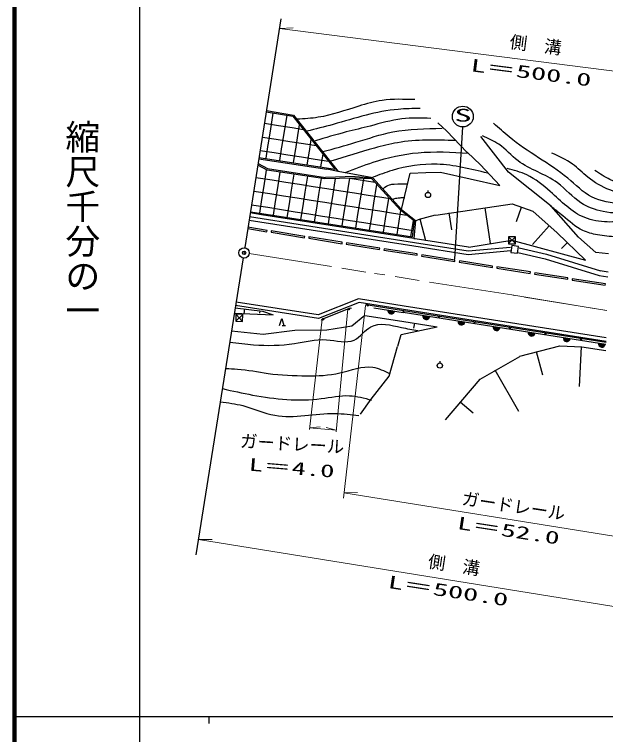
# Model space of a CAD drawing. Units: millimetres, scale not verified. Extents: x 40000 to 680000, y 20000 to 380000.
# Drawn here: x 40000 to 125073, y 202409 to 306146 of the extents above; entities that cross this region are included whole.
import ezdxf
from ezdxf.enums import TextEntityAlignment as Align

# ---------------------------------------------------------------- set-up
doc = ezdxf.new("R2010")
doc.units = ezdxf.units.MM
doc.header["$LTSCALE"] = 1000
doc.header["$PDMODE"] = 32
doc.header["$PDSIZE"] = 500
doc.linetypes.add('CHAIN', pattern=[18.5, 12, -1.5, 3.5, -1.5])
for name, color, linetype, lineweight in [('M-BGD', 7, 'Continuous', 25), ('M-BMK', 2, 'CHAIN', 13), ('M-BMK-ROW', 30, 'Continuous', 25), ('M-BMK-SRVR', 3, 'Continuous', 25), ('M-STR-HTXT', 7, 'Continuous', 13), ('M-STR-STRC', 7, 'Continuous', 25), ('M-TTL', 2, 'Continuous', 140), ('M-TTL-BAND', 7, 'Continuous', 25)]:
    doc.layers.add(name, color=color, linetype=linetype, lineweight=lineweight)
doc.layers.add('M-OTRS', color=6, linetype='Continuous')
doc.styles.add('@ＭＳ ゴシック', font='')
doc.styles.add('ＭＳ ゴシック', font='')
doc.styles.get('@ＭＳ ゴシック').set_extended_font_data('@MS Gothic')
doc.styles.get('ＭＳ ゴシック').set_extended_font_data('MS Gothic')

msp = doc.modelspace()

# ---------------------------------------------------------------- linework, layer by layer
at = {"layer": 'M-BGD'}
for p, q in [((76233, 292099), (80054, 291495)), ((76262, 292284), (80164, 291655)), ((76837, 289316), (77253, 291938)), ((78813, 289003), (79228, 291626)), ((80164, 291655), (86597, 283534)), ((75974, 290465), (76006, 290460)), ((80054, 291495), (86150, 283825)), ((102212, 289349), (100939, 290510)), ((76006, 290460), (77982, 290147)), ((77982, 290147), (79957, 289834)), ((79957, 289834), (81579, 289577)), ((80788, 288690), (81037, 290259)), ((75662, 288489), (75693, 288484)), ((75693, 288484), (77669, 288171)), ((76525, 287340), (76837, 289316)), ((78500, 287027), (78813, 289003)), ((80475, 286714), (80788, 288690)), ((105127, 286318), (102212, 289349)), ((111085, 283422), (107119, 288562)), ((76217, 285419), (76530, 287394)), ((77669, 288171), (79644, 287859)), ((79644, 287859), (81619, 287546)), ((81619, 287546), (83420, 287261)), ((82451, 286402), (82725, 288135)), ((75357, 286568), (75386, 286563)), ((75386, 286563), (77361, 286250)), ((78192, 285106), (78505, 287082)), ((80168, 284793), (80481, 286769)), ((82143, 284480), (82456, 286456)), ((75161, 285327), (84943, 283846)), ((86150, 283825), (75187, 285495)), ((77361, 286250), (79336, 285937)), ((79336, 285937), (81312, 285625)), ((81312, 285625), (83287, 285312)), ((83287, 285312), (85211, 285007)), ((84118, 284168), (84411, 286014)), ((105152, 286295), (107081, 284486)), ((76350, 283714), (75020, 284439)), ((75057, 284668), (76399, 283943)), ((107081, 284486), (109856, 281520)), ((75929, 281476), (76285, 283724)), ((84690, 282448), (76350, 283714)), ((76399, 283943), (84761, 282660)), ((77905, 281163), (78263, 283424)), ((86597, 283534), (84943, 283846)), ((91592, 282629), (86597, 283534)), ((95708, 278062), (96953, 283277)), ((96953, 283277), (99222, 283359)), ((99215, 283366), (101294, 283442)), ((101319, 283418), (109856, 281520)), ((117254, 278504), (111085, 283422)), ((74741, 282677), (75098, 282620)), ((75098, 282620), (77073, 282307)), ((77073, 282307), (79049, 281995)), ((79880, 280850), (80240, 283124)), ((81856, 280538), (82218, 282823)), ((83831, 280225), (84195, 282523)), ((88901, 282575), (84690, 282448)), ((89049, 282811), (84761, 282660)), ((85806, 279912), (86215, 282494)), ((87782, 279599), (88250, 282555)), ((88286, 282556), (91851, 281992)), ((91427, 282456), (88901, 282575)), ((89049, 282811), (91592, 282629)), ((90070, 281261), (90268, 282511)), ((95538, 277953), (91427, 282456)), ((91592, 282629), (95708, 278062)), ((75617, 279501), (75929, 281476)), ((77592, 279188), (77905, 281163)), ((79049, 281995), (81024, 281682)), ((81024, 281682), (83000, 281369)), ((83000, 281369), (84975, 281056)), ((89757, 279286), (90070, 281261)), ((91732, 278973), (92157, 281657)), ((74429, 280701), (74785, 280645)), ((74785, 280645), (76761, 280332)), ((76761, 280332), (78736, 280019)), ((79567, 278875), (79880, 280850)), ((81543, 278562), (81856, 280538)), ((83518, 278249), (83831, 280225)), ((84975, 281056), (86950, 280743)), ((86950, 280743), (88926, 280430)), ((88926, 280430), (90901, 280117)), ((90901, 280117), (92877, 279804)), ((99516, 280765), (99516, 280515)), ((75304, 277525), (75617, 279501)), ((77279, 277213), (77592, 279188)), ((78736, 280019), (80711, 279706)), ((80711, 279706), (82687, 279393)), ((82687, 279393), (84662, 279081)), ((84662, 279081), (86638, 278768)), ((85493, 277936), (85806, 279912)), ((87469, 277624), (87782, 279599)), ((89444, 277311), (89757, 279286)), ((92877, 279804), (94012, 279625)), ((93395, 276685), (93864, 279648)), ((74116, 278726), (74472, 278670)), ((74472, 278670), (76448, 278357)), ((76448, 278357), (78423, 278044)), ((78423, 278044), (80399, 277731)), ((79254, 276900), (79567, 278875)), ((81230, 276587), (81543, 278562)), ((83205, 276274), (83518, 278249)), ((86638, 278768), (88613, 278455)), ((88613, 278455), (90588, 278142)), ((90588, 278142), (92564, 277829)), ((91420, 276998), (91732, 278973)), ((95708, 278062), (97730, 276470)), ((100643, 277248), (111618, 278841)), ((108488, 273158), (107741, 278305)), ((111618, 278841), (114621, 277782)), ((112261, 276321), (112985, 278373)), ((121183, 274075), (117254, 278504)), ((73846, 277019), (97582, 273290)), ((75543, 277292), (73929, 277545)), ((73957, 277722), (75614, 277460)), ((97455, 273884), (75543, 277292)), ((75614, 277460), (97294, 274112)), ((80399, 277731), (82374, 277418)), ((82374, 277418), (84349, 277105)), ((84349, 277105), (86325, 276792)), ((85184, 275982), (85493, 277936)), ((87160, 275677), (87469, 277624)), ((89137, 275372), (89444, 277311)), ((91114, 275066), (91420, 276998)), ((92564, 277829), (94539, 277516)), ((94539, 277516), (96480, 277209)), ((95370, 276372), (95612, 277895)), ((97555, 276359), (95538, 277953)), ((98113, 276585), (100618, 277272)), ((102939, 275100), (102582, 277557)), ((114621, 277782), (118109, 274675)), ((73767, 276525), (97502, 272796)), ((86325, 276792), (88300, 276479)), ((88300, 276479), (90275, 276167)), ((90275, 276167), (92251, 275854)), ((93090, 274761), (93395, 276685)), ((95067, 274456), (95370, 276372)), ((97043, 274151), (97411, 276473)), ((97294, 274112), (97555, 276359)), ((97730, 276470), (97455, 273884)), ((97730, 276470), (98117, 276577)), ((99221, 273546), (98369, 276655)), ((73571, 275286), (76338, 274842)), ((76370, 275040), (73602, 275483)), ((76338, 274842), (76370, 275040)), ((76968, 274960), (76936, 274763)), ((81775, 274174), (76968, 274960)), ((92251, 275854), (94226, 275541)), ((94226, 275541), (96202, 275228)), ((96202, 275228), (97402, 275038)), ((114536, 272992), (116953, 275705)), ((76936, 274763), (81743, 273976)), ((81743, 273976), (81775, 274174)), ((82391, 274095), (82359, 273898)), ((82359, 273898), (87145, 273122)), ((87177, 273319), (82391, 274095)), ((97455, 273884), (97674, 273850)), ((118109, 274675), (122159, 270729)), ((123657, 271851), (121183, 274075)), ((87145, 273122), (87177, 273319)), ((87791, 273245), (87759, 273048)), ((87759, 273048), (92541, 272280)), ((92573, 272477), (87791, 273245)), ((97578, 273296), (105293, 272084)), ((97669, 273856), (105366, 272660)), ((105391, 272637), (111603, 273620)), ((111576, 272853), (111443, 271862)), ((112553, 272722), (111576, 272853)), ((111603, 273620), (122159, 270729)), ((118753, 272437), (119557, 273262)), ((92541, 272280), (92573, 272477)), ((93201, 272389), (93170, 272191)), ((93170, 272191), (97299, 271546)), ((97331, 271743), (93201, 272389)), ((97498, 272802), (105277, 271580)), ((105277, 271580), (111456, 272133)), ((105293, 272084), (111412, 272631)), ((111443, 271862), (112420, 271731)), ((112420, 271731), (112553, 272722)), ((112465, 271844), (116399, 270944)), ((112621, 272527), (116581, 271621)), ((125496, 271637), (123657, 271851)), ((97295, 271552), (97947, 271450)), ((97978, 271647), (97327, 271749)), ((97947, 271450), (97978, 271647)), ((98630, 271519), (98598, 271322)), ((98598, 271322), (103367, 270547)), ((103399, 270744), (98630, 271519)), ((116399, 270944), (124169, 268528)), ((116581, 271621), (124328, 269212)), ((103367, 270547), (103399, 270744)), ((104040, 270661), (104009, 270464)), ((104009, 270464), (108788, 269698)), ((108820, 269896), (104040, 270661)), ((108788, 269698), (108820, 269896)), ((109439, 269803), (109408, 269606)), ((114255, 269045), (109439, 269803)), ((109408, 269606), (114223, 268847)), ((114223, 268847), (114255, 269045)), ((114884, 268934), (114853, 268737)), ((114853, 268737), (119619, 267988)), ((119650, 268185), (114884, 268934)), ((124303, 269235), (125423, 269058)), ((119619, 267988), (119650, 268185)), ((120276, 268068), (120246, 267870)), ((120246, 267870), (125014, 267134)), ((125045, 267332), (120276, 268068)), ((124144, 268551), (125403, 268352)), ((125014, 267134), (125045, 267332)), ((83704, 262860), (71897, 264710)), ((89532, 265164), (83704, 262860)), ((89589, 264649), (83761, 262345)), ((96091, 264130), (89532, 265164)), ((96011, 263637), (89589, 264649)), ((71765, 263879), (75713, 263420)), ((83761, 262345), (71819, 264216)), ((73071, 263038), (73150, 263718)), ((84407, 262317), (88138, 263791)), ((90884, 264318), (95991, 263512)), ((91713, 263897), (95945, 263229)), ((95989, 263518), (125134, 258917)), ((125138, 259051), (96010, 263642)), ((125152, 259555), (96090, 264136)), ((71642, 263104), (77223, 262864)), ((75302, 263115), (75343, 263463)), ((75713, 263420), (77223, 262864)), ((90405, 262766), (88579, 261233)), ((90405, 262766), (95736, 261947)), ((95943, 263234), (125126, 258624)), ((78170, 261343), (78505, 262332)), ((78505, 262332), (78770, 261322)), ((95735, 261952), (100847, 261166)), ((97496, 260939), (97607, 261664)), ((75802, 260039), (71234, 260523)), ((80354, 260630), (75802, 260039)), ((78520, 261331), (79020, 261314)), ((84942, 260672), (80354, 260630)), ((88579, 261233), (84942, 260672)), ((95633, 260042), (100847, 261166)), ((95153, 258373), (95633, 260042)), ((112719, 256909), (118480, 258420)), ((118480, 258420), (121664, 258275)), ((93920, 254045), (95141, 258291)), ((116032, 254199), (115154, 257548)), ((121323, 252538), (121584, 258279)), ((121664, 258275), (125101, 257749)), ((107020, 253622), (112744, 256886)), ((101220, 256193), (101220, 255943)), ((112588, 248970), (109204, 254905)), ((91357, 250731), (93920, 254045)), ((102019, 247760), (107020, 253622)), ((89809, 248558), (91357, 250731)), ((106005, 248724), (104148, 250309))]:
    msp.add_line(p, q, dxfattribs=at)
for centre in [(99516, 280140), (101220, 255568)]:
    msp.add_circle(centre, 375, dxfattribs=at)
for centre, radius, start, end in [((88138, 263791), 150, 201.55754, 21.55754), ((88138, 263791), 100, 201.55754, 21.55754), ((88138, 263791), 50, 201.55754, 21.55754), ((88322, 263326), 500, 66.55754, 111.55754), ((90806, 263824), 500, 81.02945, 126.02945), ((90884, 264318), 150, 171.02945, 351.02945), ((90884, 264318), 100, 171.02945, 351.02945), ((90884, 264318), 50, 171.02945, 351.02945), ((94239, 263498), 500, 171.02178, 351.02178), ((94239, 263498), 500, 171.02178, 351.02178), ((94239, 263498), 450, 171.02178, 351.02178), ((94239, 263498), 400, 171.02178, 351.02178), ((94239, 263498), 350, 171.02178, 351.02178), ((94239, 263498), 300, 171.02178, 351.02178), ((94239, 263498), 250, 171.02178, 351.02178), ((94239, 263498), 200, 171.02178, 351.02178), ((94239, 263498), 150, 171.02178, 351.02178), ((94239, 263498), 100, 171.02178, 351.02178), ((94239, 263498), 50, 171.02178, 351.02178), ((95998, 263511), 150, 171.02945, 257.97549), ((95998, 263511), 100, 171.02945, 256.58417), ((95998, 263511), 50, 171.02945, 252.39202), ((95989, 263518), 150, 260.98301, 351.02945), ((95989, 263518), 100, 261.08961, 351.02945), ((95989, 263518), 50, 261.40943, 351.02945), ((99282, 262707), 500, 171.02178, 351.02178), ((99282, 262707), 500, 171.02178, 351.02178), ((99282, 262707), 450, 171.02178, 351.02178), ((99282, 262707), 400, 171.02178, 351.02178), ((99282, 262707), 350, 171.02178, 351.02178), ((99282, 262707), 300, 171.02178, 351.02178), ((99282, 262707), 250, 171.02178, 351.02178), ((99282, 262707), 200, 171.02178, 351.02178), ((99282, 262707), 150, 171.02178, 351.02178), ((99282, 262707), 100, 171.02178, 351.02178), ((99282, 262707), 50, 171.02178, 351.02178), ((101102, 262711), 150, 171.02945, 351.02945), ((101102, 262711), 100, 171.02945, 351.02945), ((101102, 262711), 50, 171.02945, 351.02945), ((84591, 261852), 500, 111.55754, 156.55754), ((84407, 262317), 150, 201.55754, 21.55754), ((84407, 262317), 100, 201.55754, 21.55754), ((84407, 262317), 50, 201.55754, 21.55754), ((104334, 261909), 500, 171.02178, 351.02178), ((104334, 261909), 500, 171.02178, 351.02178), ((104334, 261909), 450, 171.02178, 351.02178), ((104334, 261909), 400, 171.02178, 351.02178), ((104334, 261909), 350, 171.02178, 351.02178), ((104334, 261909), 300, 171.02178, 351.02178), ((104334, 261909), 250, 171.02178, 351.02178), ((104334, 261909), 200, 171.02178, 351.02178), ((104334, 261909), 150, 171.02178, 351.02178), ((104334, 261909), 100, 171.02178, 351.02178), ((104334, 261909), 50, 171.02178, 351.02178), ((106216, 261903), 150, 171.02945, 351.02945), ((106216, 261903), 100, 171.02945, 351.02945), ((106216, 261903), 50, 171.02945, 351.02945), ((109386, 261110), 500, 171.02178, 351.02178), ((109386, 261110), 500, 171.02178, 351.02178), ((109386, 261110), 450, 171.02178, 351.02178), ((109386, 261110), 400, 171.02178, 351.02178), ((109386, 261110), 350, 171.02178, 351.02178), ((109386, 261110), 300, 171.02178, 351.02178), ((109386, 261110), 250, 171.02178, 351.02178), ((109386, 261110), 200, 171.02178, 351.02178), ((109386, 261110), 150, 171.02178, 351.02178), ((109386, 261110), 100, 171.02178, 351.02178), ((109386, 261110), 50, 171.02178, 351.02178), ((111330, 261096), 150, 171.02945, 351.02945), ((111330, 261096), 100, 171.02945, 351.02945), ((111330, 261096), 50, 171.02945, 351.02945), ((114438, 260312), 500, 171.02178, 351.02178), ((114438, 260312), 500, 171.02178, 351.02178), ((114438, 260312), 450, 171.02178, 351.02178), ((114438, 260312), 400, 171.02178, 351.02178), ((114438, 260312), 350, 171.02178, 351.02178), ((114438, 260312), 300, 171.02178, 351.02178), ((114438, 260312), 250, 171.02178, 351.02178), ((114438, 260312), 200, 171.02178, 351.02178), ((114438, 260312), 150, 171.02178, 351.02178), ((114438, 260312), 100, 171.02178, 351.02178), ((114438, 260312), 50, 171.02178, 351.02178), ((116443, 260289), 150, 171.02945, 351.02945), ((116443, 260289), 100, 171.02945, 351.02945), ((116443, 260289), 50, 171.02945, 351.02945), ((119490, 259514), 500, 171.02178, 351.02178), ((119490, 259514), 500, 171.02178, 351.02178), ((119490, 259514), 450, 171.02178, 351.02178), ((119490, 259514), 400, 171.02178, 351.02178), ((119490, 259514), 350, 171.02178, 351.02178), ((119490, 259514), 300, 171.02178, 351.02178), ((119490, 259514), 250, 171.02178, 351.02178), ((119490, 259514), 200, 171.02178, 351.02178), ((119490, 259514), 150, 171.02178, 351.02178), ((119490, 259514), 100, 171.02178, 351.02178), ((119490, 259514), 50, 171.02178, 351.02178), ((121557, 259482), 150, 171.02945, 351.02945), ((121557, 259482), 100, 171.02945, 351.02945), ((121557, 259482), 50, 171.02945, 351.02945), ((124542, 258716), 500, 171.02178, 351.02178), ((124542, 258716), 500, 171.02178, 351.02178), ((124542, 258716), 450, 171.02178, 351.02178), ((124542, 258716), 400, 171.02178, 351.02178), ((124542, 258716), 350, 171.02178, 351.02178), ((124542, 258716), 300, 171.02178, 351.02178), ((124542, 258716), 250, 171.02178, 351.02178), ((124542, 258716), 200, 171.02178, 351.02178), ((124542, 258716), 150, 171.02178, 351.02178), ((124542, 258716), 100, 171.02178, 351.02178), ((124542, 258716), 50, 171.02178, 351.02178)]:
    msp.add_arc(centre, radius, start, end, dxfattribs=at)
for points, knots in [([(97633, 293865), (96050, 293920), (94467, 293976), (92919, 293751), (91780, 293585), (90660, 293268), (89548, 292922), (87612, 292321), (85702, 291636), (83720, 291322), (82722, 291164), (81707, 291101), (80691, 291037)], [0, 0, 0, 0, 1, 1, 1, 2, 2, 2, 3, 3, 3, 4, 4, 4, 4]), ([(98374, 292600), (97320, 292582), (96266, 292565), (95219, 292470), (93661, 292327), (92119, 292012), (90600, 291624), (89004, 291216), (87435, 290728), (85851, 290290), (84599, 289944), (83339, 289629), (82078, 289314)], [0, 0, 0, 0, 1, 1, 1, 2, 2, 2, 3, 3, 3, 4, 4, 4, 4]), ([(99929, 291173), (98527, 291216), (97125, 291260), (95748, 291094), (94205, 290908), (92693, 290458), (91176, 290065), (90033, 289769), (88887, 289505), (87748, 289208), (86244, 288817), (84754, 288370), (83263, 287923)], [0, 0, 0, 0, 1, 1, 1, 2, 2, 2, 3, 3, 3, 4, 4, 4, 4]), ([(136299, 276600), (134239, 277416), (132179, 278232), (130037, 278570), (129184, 278704), (128317, 278763), (127437, 278845), (125926, 278986), (124374, 279196), (123066, 279869), (121799, 280521), (120762, 281607), (119639, 282547), (118311, 283660), (116864, 284567), (115425, 285501), (113981, 286440), (112545, 287406), (111211, 288494), (110440, 289123), (109703, 289794), (108966, 290464)], [0, 0, 0, 0, 1, 1, 1, 2, 2, 2, 3, 3, 3, 4, 4, 4, 5, 5, 5, 6, 6, 6, 7, 7, 7, 7]), ([(84387, 286387), (85973, 286814), (87559, 287241), (89136, 287721), (90907, 288259), (92667, 288865), (94471, 289217), (96785, 289669), (99173, 289703), (101561, 289737)], [0, 0, 0, 0, 1, 1, 1, 2, 2, 2, 3, 3, 3, 3]), ([(128973, 277506), (127547, 277488), (126120, 277469), (124720, 277743), (123592, 277963), (122482, 278373), (121530, 279003), (120297, 279819), (119330, 281005), (118143, 281878), (116404, 283156), (114193, 283760), (112471, 285068), (111511, 285798), (110702, 286746), (109715, 287431), (108991, 287933), (108171, 288292), (107351, 288652)], [0, 0, 0, 0, 1, 1, 1, 2, 2, 2, 3, 3, 3, 4, 4, 4, 5, 5, 5, 6, 6, 6, 6]), ([(103478, 287975), (100668, 288057), (97858, 288138), (95119, 287665), (94014, 287475), (92920, 287194), (91834, 286894), (89721, 286312), (87634, 285660), (85548, 285009)], [0, 0, 0, 0, 1, 1, 1, 2, 2, 2, 3, 3, 3, 3]), ([(87607, 283395), (88942, 283907), (90276, 284420), (91641, 284858), (93734, 285530), (95899, 286026), (98081, 286224), (100485, 286443), (102910, 286301), (105334, 286159)], [0, 0, 0, 0, 1, 1, 1, 2, 2, 2, 3, 3, 3, 3]), ([(137047, 278373), (136402, 278559), (135757, 278745), (135117, 278963), (133956, 279360), (132811, 279865), (131612, 280027), (130619, 280161), (129589, 280060), (128580, 280145), (127594, 280228), (126628, 280489), (125705, 280854), (124554, 281309), (123471, 281927), (122514, 282705), (121761, 283318), (121086, 284030), (120309, 284595), (119404, 285254), (118360, 285712), (117316, 286171)], [0, 0, 0, 0, 1, 1, 1, 2, 2, 2, 3, 3, 3, 4, 4, 4, 5, 5, 5, 6, 6, 6, 7, 7, 7, 7]), ([(108085, 283273), (105681, 283876), (103277, 284478), (100825, 284563), (98650, 284637), (96438, 284305), (94348, 283666), (93407, 283378), (92491, 283029), (91576, 282679)], [0, 0, 0, 0, 1, 1, 1, 2, 2, 2, 3, 3, 3, 3]), ([(128264, 276403), (127284, 276309), (126304, 276215), (125311, 276246), (124206, 276280), (123086, 276468), (122081, 276876), (120183, 277647), (118695, 279205), (117119, 280618), (116066, 281561), (114973, 282439), (113732, 283020), (112838, 283438), (111867, 283702), (110896, 283965)], [0, 0, 0, 0, 1, 1, 1, 2, 2, 2, 3, 3, 3, 4, 4, 4, 5, 5, 5, 5]), ([(138278, 279641), (136706, 280281), (135133, 280921), (133494, 281110), (132336, 281244), (131145, 281152), (129961, 281235), (128487, 281339), (127023, 281713), (125708, 282361), (124945, 282737), (124232, 283206), (123519, 283674)], [0, 0, 0, 0, 1, 1, 1, 2, 2, 2, 3, 3, 3, 4, 4, 4, 4]), ([(93104, 281085), (93384, 281295), (93663, 281506), (93983, 281606), (94199, 281673), (94433, 281691), (94666, 281703), (95324, 281739), (95971, 281737), (96617, 281736)], [0, 0, 0, 0, 1, 1, 1, 2, 2, 2, 3, 3, 3, 3]), ([(94471, 279524), (94664, 279585), (94858, 279646), (95056, 279687), (95248, 279726), (95445, 279746), (95641, 279752), (95793, 279756), (95945, 279752), (96097, 279752), (96119, 279752), (96140, 279752), (96162, 279752)], [0, 0, 0, 0, 1, 1, 1, 2, 2, 2, 3, 3, 3, 4, 4, 4, 4]), ([(126610, 274080), (125703, 274155), (124795, 274229), (123893, 274395), (123174, 274527), (122458, 274716), (121805, 275025), (120742, 275528), (119847, 276349), (118930, 277112), (118345, 277600), (117752, 278065), (117158, 278530)], [0, 0, 0, 0, 1, 1, 1, 2, 2, 2, 3, 3, 3, 4, 4, 4, 4]), ([(71016, 258956), (72149, 258808), (73281, 258660), (74424, 258571), (76377, 258419), (78361, 258438), (80282, 258740), (81815, 258980), (83308, 259401), (84929, 259286), (86303, 259189), (87768, 258708), (88893, 259241), (89768, 259655), (90436, 260681), (91308, 261154), (92546, 261827), (94192, 261384), (95682, 261063), (96504, 260887), (97278, 260747), (98051, 260608)], [0, 0, 0, 0, 1, 1, 1, 2, 2, 2, 3, 3, 3, 4, 4, 4, 5, 5, 5, 6, 6, 6, 7, 7, 7, 7]), ([(70413, 255146), (70973, 255129), (71532, 255113), (72089, 255069), (73572, 254951), (75034, 254635), (76512, 254432), (78349, 254179), (80210, 254099), (82059, 254092), (83656, 254086), (85245, 254135), (86843, 254502), (88443, 254870), (90053, 255558), (91581, 255322), (92402, 255196), (93199, 254804), (93996, 254411)], [0, 0, 0, 0, 1, 1, 1, 2, 2, 2, 3, 3, 3, 4, 4, 4, 5, 5, 5, 6, 6, 6, 6]), ([(69953, 252239), (71391, 251914), (72829, 251589), (74283, 251319), (77530, 250716), (80856, 250387), (84155, 250812), (85515, 250987), (86870, 251290), (88210, 251222), (89279, 251167), (90339, 250875), (91399, 250584)], [0, 0, 0, 0, 1, 1, 1, 2, 2, 2, 3, 3, 3, 4, 4, 4, 4]), ([(69650, 250327), (70732, 250198), (71813, 250069), (72868, 249797), (74419, 249398), (75910, 248689), (77457, 248397), (80263, 247867), (83250, 248709), (86159, 248670), (87306, 248655), (88442, 248503), (89577, 248351)], [0, 0, 0, 0, 1, 1, 1, 2, 2, 2, 3, 3, 3, 4, 4, 4, 4])]:
    msp.add_open_spline(points, degree=3, knots=knots, dxfattribs=at)
at = {"layer": 'M-BMK'}
for p, q in [((73792, 271696), (91800, 268847)), ((111579, 265730), (91800, 268847)), ((125264, 263479), (111579, 265730)), ((111579, 265730), (125264, 263479))]:
    msp.add_line(p, q, dxfattribs=at)
at = {"layer": 'M-BMK-ROW'}
for p, q in [((112103, 274120), (111103, 274120)), ((111103, 274120), (111103, 273120)), ((112003, 274020), (111203, 273220)), ((111203, 274020), (112003, 273220)), ((112103, 273120), (112103, 274120)), ((111103, 273120), (112103, 273120)), ((71880, 262961), (71846, 261962)), ((72880, 262926), (71880, 262961)), ((72776, 262830), (71949, 262058)), ((71977, 262858), (72749, 262030)), ((72845, 261927), (72880, 262926)), ((71846, 261962), (72845, 261927))]:
    msp.add_line(p, q, dxfattribs=at)
at = {"layer": 'M-BMK-SRVR'}
for p, q in [((78357, 305516), (73141, 272558)), ((72906, 271077), (66130, 228294))]:
    msp.add_line(p, q, dxfattribs=at)
msp.add_circle((73049, 271794), 750, dxfattribs=at)
msp.add_point((73049, 271794), dxfattribs=at)
at = {"layer": 'M-OTRS'}
msp.add_point((73049, 271794), dxfattribs=at)
at = {"layer": 'M-STR-HTXT'}
for p, q in [((78136, 304119), (80093, 304195)), ((78136, 304119), (155270, 294288)), ((87999, 263736), (86280, 246014)), ((90512, 264229), (87338, 236445)), ((84268, 262262), (82448, 246342)), ((82483, 246596), (83978, 246724)), ((82483, 246596), (86297, 246255)), ((82483, 246596), (86297, 246255)), ((86297, 246255), (84849, 246646)), ((87418, 237247), (89377, 237257)), ((87418, 237247), (139776, 228818)), ((66478, 230489), (68436, 230500)), ((66478, 230489), (140390, 218590))]:
    msp.add_line(p, q, dxfattribs=at)
at = {"layer": 'M-STR-STRC'}
msp.add_line((103376, 270908), (104527, 289929), dxfattribs=at)
msp.add_circle((104529, 291429), 1500, dxfattribs=at)
at = {"layer": 'M-TTL'}
msp.add_line((40000, 380000), (40000, 20000), dxfattribs=at)
at = {"layer": 'M-TTL-BAND'}
for p, q in [((58000, 370000), (58000, 20000)), ((40000, 205000), (579000, 205000)), ((68000, 205000), (68000, 204000))]:
    msp.add_line(p, q, dxfattribs=at)

# ---------------------------------------------------------------- texts
at = {"layer": 'M-STR-HTXT', "style": 'ＭＳ ゴシック'}
for s, rotation, p in [('側\u3000溝', 352.736, (111121, 300784)), ('ガードレール', 356.591, (72396, 243269)), ('ガードレール', 351.325, (104202, 235027)), ('側\u3000溝', 351.325, (99343, 225961))]:
    msp.add_text(s, height=1833, rotation=rotation, dxfattribs=at).set_placement(p, align=Align.BOTTOM_LEFT)
for s, rotation, width, p in [('L＝500.0', 352.736, 1.75, (105513, 297421)), ('L＝4.0', 355.23, 1.65, (73624, 239894)), ('L＝52.0', 351.204, 1.7, (103548, 231494)), ('L＝500.0', 351.204, 1.75, (93570, 223002))]:
    msp.add_text(s, height=1833, rotation=rotation, dxfattribs=dict(at, width=width)).set_placement(p, align=Align.BOTTOM_LEFT)
at = {"layer": 'M-STR-STRC', "style": 'ＭＳ ゴシック', "width": 2}
msp.add_text('S', height=1833, dxfattribs=at).set_placement((103304, 290155), align=Align.BOTTOM_LEFT)
at = {"layer": 'M-TTL-BAND', "style": '@ＭＳ ゴシック'}
msp.add_text('縮尺千分の一', height=3666, rotation=270, dxfattribs=at).set_placement((49777, 261030), align=Align.MIDDLE_RIGHT)

doc.saveas('drawing.dxf')
